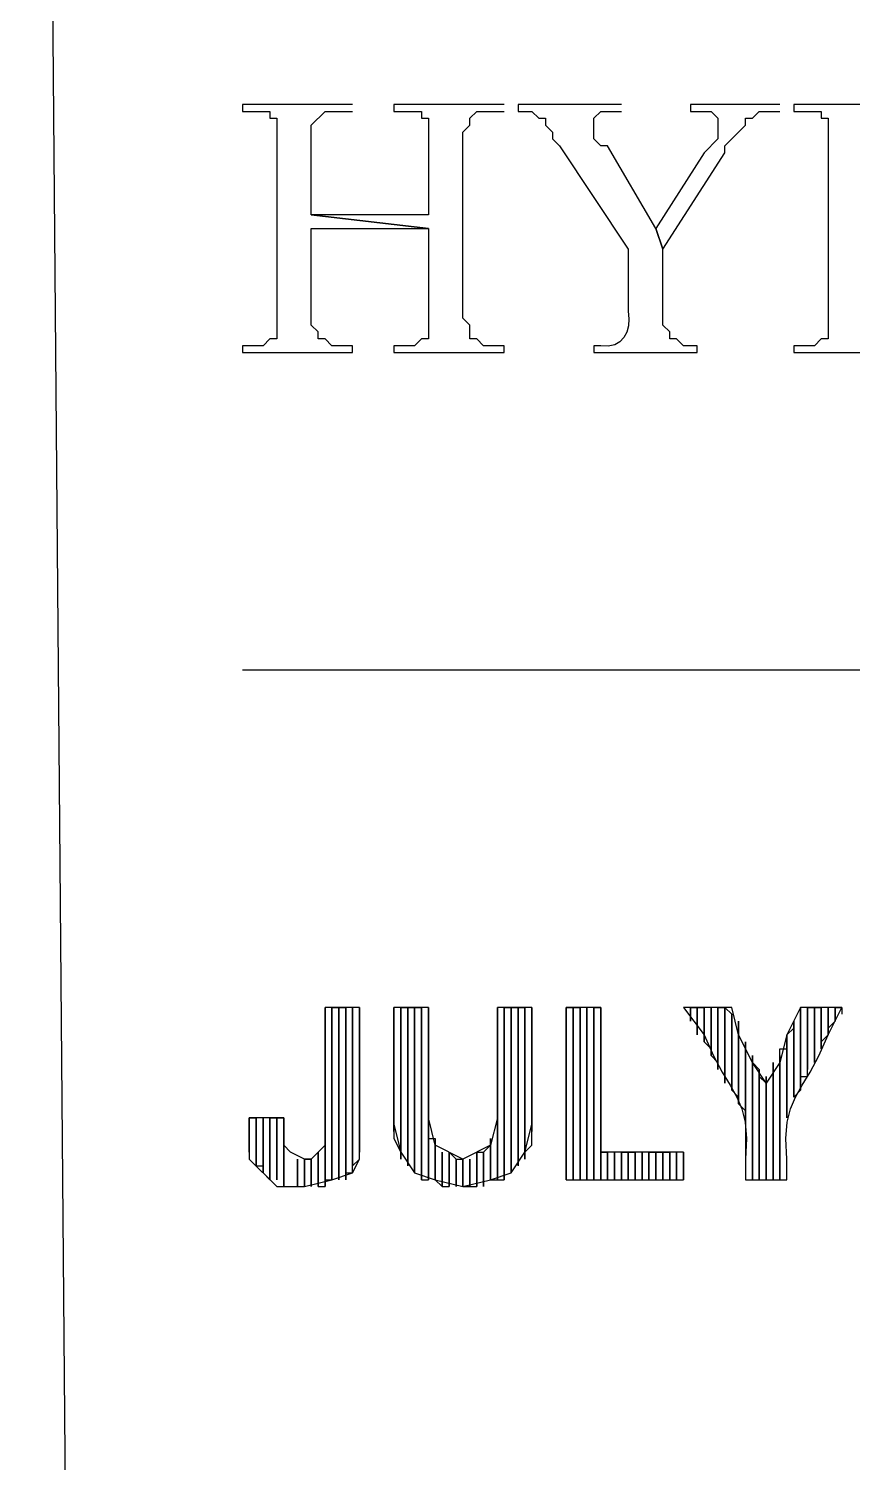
# Model space of a CAD drawing. Header units: metres. Extents: x 45 to 1207, y 17 to 774.
# Drawn here: x 935.04 to 963.72, y 66.96 to 116.88 of the extents above; entities that cross this region are included whole.
import ezdxf

# ---------------------------------------------------------------- set-up
doc = ezdxf.new("R2010")
doc.units = ezdxf.units.M

msp = doc.modelspace()

# ---------------------------------------------------------------- linework, layer by layer
for p, q in [((935.04, 216.72), (936.72, 17.76)), ((935.04, 216.72), (936.72, 17.76)), ((946.32, 114.24), (942.48, 114.24)), ((942.48, 114.24), (942.48, 114)), ((942.48, 114), (943.44, 114)), ((943.44, 114), (943.44, 113.76)), ((944.88, 113.52), (945.36, 114)), ((945.36, 114), (946.32, 114)), ((951.6, 114.24), (947.76, 114.24)), ((947.76, 114.24), (947.76, 114)), ((947.76, 114), (948.72, 114)), ((948.72, 114), (948.72, 113.76)), ((950.4, 113.76), (950.64, 114)), ((950.64, 114), (951.6, 114)), ((955.68, 114.24), (952.08, 114.24)), ((952.08, 114.24), (952.08, 114)), ((952.08, 114), (952.56, 114)), ((952.56, 114), (952.8, 113.76)), ((954.72, 113.76), (954.96, 114)), ((954.96, 114), (955.68, 114)), ((961.2, 114.24), (958.08, 114.24)), ((958.08, 114.24), (958.08, 114)), ((958.08, 114), (958.8, 114)), ((958.8, 114), (959.04, 113.76)), ((960.24, 113.76), (960.48, 114)), ((960.48, 114), (961.2, 114)), ((965.28, 114.24), (961.68, 114.24)), ((961.68, 114.24), (961.68, 114)), ((961.68, 114), (962.64, 114)), ((962.64, 114), (962.64, 113.76)), ((943.44, 113.76), (943.68, 113.76)), ((943.68, 113.76), (943.68, 113.52)), ((944.88, 110.4), (944.88, 113.52)), ((948.72, 113.76), (948.96, 113.76)), ((948.96, 113.76), (948.96, 110.4)), ((950.16, 113.28), (950.4, 113.52)), ((950.4, 113.52), (950.4, 113.76)), ((952.8, 113.76), (953.04, 113.76)), ((953.04, 113.76), (953.04, 113.52)), ((953.04, 113.52), (953.28, 113.28)), ((954.72, 113.04), (954.72, 113.76)), ((959.04, 113.76), (959.04, 113.04)), ((959.28, 112.8), (960, 113.52)), ((960, 113.52), (960, 113.76)), ((960, 113.76), (960.24, 113.76)), ((962.64, 113.76), (962.88, 113.76)), ((962.88, 113.76), (962.88, 113.52)), ((950.16, 106.8), (950.16, 113.28)), ((953.28, 113.28), (953.28, 113.04)), ((953.28, 113.04), (953.52, 112.8)), ((954.96, 112.8), (954.72, 113.04)), ((959.04, 113.04), (958.56, 112.56)), ((953.52, 112.8), (955.92, 109.2)), ((955.2, 112.8), (954.96, 112.8)), ((956.88, 109.92), (955.2, 112.8)), ((958.56, 112.56), (956.88, 109.92)), ((957.12, 109.2), (959.28, 112.56)), ((959.28, 112.56), (959.28, 112.8)), ((948.96, 109.92), (944.88, 110.4)), ((948.96, 110.4), (944.88, 110.4)), ((944.88, 110.4), (948.96, 109.92)), ((944.88, 106.56), (944.88, 109.92)), ((944.88, 109.92), (948.96, 109.92)), ((948.96, 109.92), (948.96, 106.08)), ((956.88, 109.92), (957.12, 109.2)), ((957.12, 109.2), (956.88, 109.92)), ((955.92, 109.2), (955.92, 107.04)), ((957.12, 106.56), (957.12, 109.2)), ((945.12, 106.32), (944.88, 106.56)), ((950.4, 106.56), (950.16, 106.8)), ((950.4, 106.08), (950.4, 106.56)), ((957.36, 106.32), (957.12, 106.56)), ((943.2, 105.84), (942.48, 105.84)), ((942.48, 105.84), (942.48, 105.6)), ((943.44, 106.08), (943.2, 105.84)), ((943.68, 106.08), (943.44, 106.08)), ((943.68, 106.32), (943.68, 106.08)), ((945.12, 106.08), (945.12, 106.32)), ((945.36, 106.08), (945.12, 106.08)), ((945.6, 105.84), (945.36, 106.08)), ((946.32, 105.84), (945.6, 105.84)), ((946.32, 105.6), (946.32, 105.84)), ((948.48, 105.84), (947.76, 105.84)), ((947.76, 105.84), (947.76, 105.6)), ((948.72, 106.08), (948.48, 105.84)), ((948.96, 106.08), (948.72, 106.08)), ((950.64, 106.08), (950.4, 106.08)), ((950.88, 105.84), (950.64, 106.08)), ((951.6, 105.84), (950.88, 105.84)), ((951.6, 105.6), (951.6, 105.84)), ((954.96, 105.84), (954.72, 105.84)), ((954.72, 105.84), (954.72, 105.6)), ((957.36, 106.08), (957.36, 106.32)), ((957.6, 106.08), (957.36, 106.08)), ((957.84, 105.84), (957.6, 106.08)), ((958.32, 105.84), (957.84, 105.84)), ((958.32, 105.6), (958.32, 105.84)), ((962.4, 105.84), (961.68, 105.84)), ((961.68, 105.84), (961.68, 105.6)), ((962.64, 106.08), (962.4, 105.84)), ((962.88, 106.08), (962.64, 106.08)), ((962.88, 106.32), (962.88, 106.08)), ((942.48, 105.6), (946.32, 105.6)), ((947.76, 105.6), (951.6, 105.6)), ((954.72, 105.6), (958.32, 105.6)), ((961.68, 105.6), (966.72, 105.6)), ((942.48, 94.56), (1198.56, 94.56)), ((945.36, 76.56), (945.36, 82.8)), ((945.36, 82.8), (945.36, 76.8)), ((946.56, 82.8), (945.36, 82.8)), ((945.36, 82.8), (945.36, 78)), ((945.6, 76.8), (945.6, 82.8)), ((945.6, 82.8), (945.6, 76.8)), ((945.6, 76.8), (945.6, 82.8)), ((945.6, 82.8), (945.84, 82.8)), ((945.84, 82.8), (945.84, 76.8)), ((945.84, 76.8), (945.84, 82.8)), ((945.84, 82.8), (945.84, 76.8)), ((945.84, 76.8), (945.84, 82.8)), ((945.84, 82.8), (946.08, 82.8)), ((946.08, 82.8), (946.08, 76.8)), ((946.08, 76.8), (946.08, 82.8)), ((946.08, 82.8), (946.08, 77.04)), ((946.32, 77.04), (946.32, 82.8)), ((946.32, 82.8), (946.32, 77.28)), ((946.32, 77.28), (946.32, 82.8)), ((946.32, 82.8), (946.32, 77.28)), ((946.56, 77.52), (946.56, 82.8)), ((946.56, 82.8), (946.56, 77.76)), ((946.56, 77.52), (946.56, 82.8)), ((947.76, 78.48), (947.76, 82.8)), ((947.76, 82.8), (947.76, 78.24)), ((947.76, 82.8), (947.76, 78.72)), ((948.96, 82.8), (947.76, 82.8)), ((948, 77.76), (948, 82.8)), ((948, 82.8), (948, 77.52)), ((948, 77.52), (948, 82.8)), ((948, 82.8), (948.24, 82.8)), ((948.24, 82.8), (948.24, 77.28)), ((948.24, 77.28), (948.24, 82.8)), ((948.24, 82.8), (948.24, 77.28)), ((948.24, 77.28), (948.24, 82.8)), ((948.24, 82.8), (948.48, 82.8)), ((948.48, 82.8), (948.48, 77.04)), ((948.48, 77.04), (948.48, 82.8)), ((948.48, 82.8), (948.48, 77.04)), ((948.48, 77.04), (948.48, 82.8)), ((948.48, 82.8), (948.72, 82.8)), ((948.72, 82.8), (948.72, 76.8)), ((948.72, 76.8), (948.72, 82.8)), ((948.72, 82.8), (948.72, 76.8)), ((948.96, 76.8), (948.96, 82.8)), ((948.96, 82.8), (948.96, 76.8)), ((948.96, 78.96), (948.96, 82.8)), ((951.36, 76.8), (951.36, 82.8)), ((951.36, 82.8), (951.36, 76.8)), ((952.56, 82.8), (951.36, 82.8)), ((951.36, 82.8), (951.36, 78.96)), ((951.6, 76.8), (951.6, 82.8)), ((951.6, 82.8), (951.6, 76.8)), ((951.6, 76.8), (951.6, 82.8)), ((951.6, 82.8), (951.84, 82.8)), ((951.84, 82.8), (951.84, 77.04)), ((951.84, 77.04), (951.84, 82.8)), ((951.84, 82.8), (951.84, 77.04)), ((951.84, 77.04), (951.84, 82.8)), ((951.84, 82.8), (952.08, 82.8)), ((952.08, 82.8), (952.08, 77.28)), ((952.08, 77.28), (952.08, 82.8)), ((952.08, 82.8), (952.08, 77.28)), ((952.08, 77.28), (952.08, 82.8)), ((952.08, 82.8), (952.32, 82.8)), ((952.32, 82.8), (952.32, 77.52)), ((952.32, 77.52), (952.32, 82.8)), ((952.32, 82.8), (952.32, 77.76)), ((952.56, 78), (952.56, 82.8)), ((952.56, 82.8), (952.56, 78.48)), ((952.56, 78.72), (952.56, 82.8)), ((953.76, 76.8), (953.76, 82.8)), ((953.76, 82.8), (954, 82.8)), ((954.96, 82.8), (953.76, 82.8)), ((953.76, 82.8), (953.76, 76.8)), ((954, 82.8), (954, 76.8)), ((954, 76.8), (954, 82.8)), ((954, 82.8), (954, 76.8)), ((954, 76.8), (954, 82.8)), ((954, 82.8), (954.24, 82.8)), ((954.24, 82.8), (954.24, 76.8)), ((954.24, 76.8), (954.24, 82.8)), ((954.24, 82.8), (954.24, 76.8)), ((954.48, 76.8), (954.48, 82.8)), ((954.48, 82.8), (954.48, 76.8)), ((954.48, 76.8), (954.48, 82.8)), ((954.48, 82.8), (954.48, 76.8)), ((954.72, 76.8), (954.72, 82.8)), ((954.72, 82.8), (954.72, 76.8)), ((954.72, 76.8), (954.72, 82.8)), ((954.72, 82.8), (954.96, 82.8)), ((954.96, 82.8), (954.96, 76.8)), ((954.96, 76.8), (954.96, 82.8)), ((954.96, 82.8), (954.96, 76.8)), ((954.96, 77.76), (954.96, 82.8)), ((959.52, 82.8), (957.84, 82.8)), ((957.84, 82.8), (958.56, 81.84)), ((958.08, 82.56), (958.08, 82.8)), ((958.08, 82.8), (958.08, 82.32)), ((958.08, 82.32), (958.08, 82.8)), ((958.08, 82.8), (958.32, 82.8)), ((958.32, 82.8), (958.32, 82.08)), ((958.32, 82.08), (958.32, 82.8)), ((958.32, 82.8), (958.32, 81.84)), ((958.32, 81.84), (958.32, 82.8)), ((958.32, 82.8), (958.56, 82.8)), ((958.56, 82.8), (958.56, 81.6)), ((958.56, 81.6), (958.56, 82.8)), ((958.56, 82.8), (958.56, 81.6)), ((958.8, 81.36), (958.8, 82.8)), ((958.8, 82.8), (958.8, 81.12)), ((958.8, 81.12), (958.8, 82.8)), ((958.8, 82.8), (958.8, 81.12)), ((959.04, 80.88), (959.04, 82.8)), ((959.04, 82.8), (959.04, 80.64)), ((959.04, 80.64), (959.04, 82.8)), ((959.04, 82.8), (959.28, 82.8)), ((959.28, 82.8), (959.28, 80.4)), ((959.28, 80.4), (959.28, 82.8)), ((959.28, 82.8), (959.28, 80.16)), ((959.28, 80.16), (959.28, 82.8)), ((959.28, 82.8), (959.52, 82.56)), ((959.76, 81.84), (959.52, 82.8)), ((959.52, 82.56), (959.52, 79.92)), ((959.52, 79.92), (959.52, 82.56)), ((959.52, 82.56), (959.52, 79.92)), ((961.92, 82.8), (961.44, 81.84)), ((961.92, 79.92), (961.92, 82.8)), ((961.92, 82.8), (961.92, 79.92)), ((961.92, 79.92), (961.92, 82.8)), ((961.92, 82.8), (961.92, 80.4)), ((963.36, 82.8), (961.92, 82.8)), ((962.16, 80.4), (962.16, 82.8)), ((962.16, 82.8), (962.16, 80.64)), ((962.16, 80.64), (962.16, 82.8)), ((962.16, 82.8), (962.4, 82.8)), ((962.4, 82.8), (962.4, 80.88)), ((962.4, 80.88), (962.4, 82.8)), ((962.4, 82.8), (962.4, 81.12)), ((962.4, 81.12), (962.4, 82.8)), ((962.4, 82.8), (962.64, 82.8)), ((962.64, 82.8), (962.64, 81.36)), ((962.64, 81.36), (962.64, 82.8)), ((962.64, 82.8), (962.64, 81.6)), ((962.88, 81.84), (962.88, 82.8)), ((962.88, 82.8), (962.88, 81.84)), ((962.88, 81.84), (962.88, 82.8)), ((962.88, 82.8), (962.88, 82.08)), ((962.88, 81.84), (963.36, 82.8)), ((963.12, 82.32), (963.12, 82.8)), ((963.12, 82.8), (963.12, 82.32)), ((963.12, 82.32), (963.12, 82.8)), ((963.12, 82.8), (963.36, 82.8)), ((963.36, 82.8), (963.36, 82.56)), ((959.76, 79.68), (959.76, 82.32)), ((959.76, 82.32), (959.76, 79.44)), ((961.44, 81.84), (961.68, 82.08)), ((961.68, 79.68), (961.68, 82.32)), ((961.68, 82.32), (961.68, 79.68)), ((961.68, 82.08), (961.68, 79.68)), ((962.88, 82.08), (963.12, 82.32)), ((958.56, 81.6), (958.8, 81.36)), ((959.76, 79.44), (959.76, 81.84)), ((959.76, 81.84), (959.76, 79.44)), ((960.24, 80.88), (959.76, 81.84)), ((960, 79.2), (960, 81.6)), ((960, 81.6), (960, 78.96)), ((961.44, 81.84), (961.2, 80.88)), ((961.44, 78.96), (961.44, 81.84)), ((961.44, 81.84), (961.44, 79.2)), ((961.44, 79.2), (961.44, 81.84)), ((962.64, 81.6), (962.88, 81.84)), ((958.8, 81.12), (959.04, 80.88)), ((960, 78.96), (960, 81.36)), ((960, 81.36), (960, 76.8)), ((960.24, 76.8), (960.24, 81.12)), ((960.24, 81.12), (960.24, 76.8)), ((960.24, 76.8), (960.24, 80.88)), ((960.24, 80.88), (960.48, 80.64)), ((960.72, 80.16), (960.24, 80.88)), ((961.2, 80.88), (960.72, 80.16)), ((960.96, 76.8), (960.96, 80.88)), ((960.96, 80.88), (960.96, 76.8)), ((961.2, 76.8), (961.2, 81.36)), ((961.2, 81.36), (961.44, 81.36)), ((961.2, 76.8), (961.2, 81.12)), ((961.2, 81.12), (961.2, 76.8)), ((961.44, 81.36), (961.44, 78.96)), ((960.48, 80.64), (960.48, 76.8)), ((960.48, 76.8), (960.48, 80.64)), ((960.48, 80.64), (960.48, 76.8)), ((960.48, 76.8), (960.48, 80.4)), ((960.48, 80.4), (960.72, 80.16)), ((960.72, 76.8), (960.72, 80.4)), ((960.72, 80.4), (960.72, 76.8)), ((960.96, 76.8), (960.96, 80.64)), ((960.96, 80.64), (960.96, 76.8)), ((961.92, 80.4), (962.16, 80.4)), ((959.52, 79.92), (959.76, 79.68)), ((960.72, 80.16), (960.72, 76.8)), ((961.68, 79.68), (961.92, 79.92)), ((959.76, 79.44), (960, 79.2)), ((942.72, 77.76), (942.72, 78.96)), ((942.72, 78.96), (942.96, 78.96)), ((942.72, 78.96), (942.72, 77.52)), ((943.92, 78.96), (942.72, 78.96)), ((942.96, 78.96), (942.96, 77.28)), ((942.96, 77.28), (942.96, 78.96)), ((942.96, 78.96), (942.96, 77.28)), ((943.2, 77.28), (943.2, 78.96)), ((943.2, 78.96), (943.2, 77.04)), ((943.2, 77.04), (943.2, 78.96)), ((943.2, 78.96), (943.2, 77.04)), ((943.44, 76.8), (943.44, 78.96)), ((943.44, 78.96), (943.44, 76.8)), ((943.44, 76.8), (943.44, 78.96)), ((943.44, 78.96), (943.68, 78.96)), ((943.68, 78.96), (943.68, 76.8)), ((943.68, 76.8), (943.68, 78.96)), ((943.68, 78.96), (943.68, 76.8)), ((943.68, 76.8), (943.68, 78.96)), ((943.68, 78.96), (943.92, 78.96)), ((943.92, 78.96), (943.92, 76.56)), ((943.92, 76.56), (943.92, 78.96)), ((943.92, 78.24), (943.92, 78.96)), ((948.96, 76.8), (948.96, 78.96)), ((949.2, 78), (948.96, 78.96)), ((951.36, 78.96), (951.12, 78)), ((947.76, 78.72), (948, 77.76)), ((951.36, 78.72), (951.36, 76.8)), ((952.32, 77.76), (952.56, 78.72)), ((943.92, 78.24), (943.92, 78)), ((943.92, 76.56), (943.92, 78)), ((943.92, 78), (944.16, 77.76)), ((945.36, 78), (944.88, 77.52)), ((945.36, 76.56), (945.36, 78)), ((945.36, 78), (945.36, 76.56)), ((947.76, 78.24), (948, 77.76)), ((948.96, 76.8), (948.96, 78.24)), ((948.96, 78.24), (949.2, 78.24)), ((949.2, 78.24), (949.2, 76.8)), ((949.2, 76.8), (949.2, 78)), ((949.2, 78), (949.2, 76.8)), ((950.16, 77.52), (949.2, 78)), ((951.12, 78), (950.16, 77.52)), ((950.88, 77.76), (951.12, 78)), ((951.12, 76.8), (951.12, 78.24)), ((951.12, 78.24), (951.12, 76.8)), ((951.12, 78), (951.12, 76.8)), ((951.36, 76.8), (951.36, 78.24)), ((952.32, 77.76), (952.56, 78)), ((942.72, 77.52), (943.68, 76.56)), ((944.64, 77.52), (944.16, 77.76)), ((944.4, 76.56), (944.4, 77.52)), ((944.4, 77.52), (944.4, 76.56)), ((944.4, 76.56), (944.4, 77.52)), ((944.4, 77.52), (944.4, 76.56)), ((944.64, 76.56), (944.64, 77.52)), ((944.64, 77.52), (944.64, 76.56)), ((944.64, 76.56), (944.64, 77.52)), ((944.64, 77.52), (944.88, 77.52)), ((944.88, 77.52), (944.64, 77.52)), ((944.88, 77.52), (945.12, 77.76)), ((944.88, 77.52), (944.88, 76.56)), ((944.88, 76.56), (944.88, 77.52)), ((944.88, 77.52), (944.88, 76.56)), ((944.88, 76.56), (944.88, 77.52)), ((945.12, 77.76), (945.12, 76.56)), ((945.12, 76.56), (945.12, 77.76)), ((945.12, 77.76), (945.12, 76.56)), ((946.32, 77.28), (946.56, 77.52)), ((946.32, 77.04), (946.56, 77.52)), ((948, 77.76), (948.48, 77.04)), ((949.44, 76.56), (949.44, 77.76)), ((949.44, 77.76), (949.44, 76.56)), ((949.44, 76.56), (949.44, 77.76)), ((949.44, 77.76), (949.44, 76.56)), ((949.68, 76.56), (949.68, 77.76)), ((949.68, 77.76), (949.68, 76.56)), ((949.68, 76.56), (949.68, 77.76)), ((949.68, 77.76), (949.92, 77.52)), ((949.92, 77.52), (949.92, 76.56)), ((949.92, 76.56), (949.92, 77.52)), ((949.92, 77.52), (949.92, 76.56)), ((949.92, 76.56), (949.92, 77.52)), ((949.92, 77.52), (950.16, 77.52)), ((950.16, 77.52), (950.16, 76.56)), ((950.16, 76.56), (950.16, 77.52)), ((950.16, 77.52), (950.16, 76.56)), ((950.4, 76.56), (950.4, 77.52)), ((950.4, 77.52), (950.4, 76.56)), ((950.4, 76.56), (950.4, 77.52)), ((950.4, 77.52), (950.4, 76.56)), ((950.64, 76.56), (950.64, 77.76)), ((950.64, 77.76), (950.64, 76.56)), ((950.64, 76.56), (950.64, 77.76)), ((950.64, 77.76), (950.88, 77.76)), ((950.88, 77.76), (950.88, 76.56)), ((950.88, 76.56), (950.88, 77.76)), ((950.88, 77.76), (950.88, 76.56)), ((950.88, 76.56), (950.88, 77.76)), ((951.84, 77.04), (952.32, 77.76)), ((954.96, 76.8), (954.96, 77.76)), ((954.96, 77.76), (955.2, 77.76)), ((957.84, 77.76), (954.96, 77.76)), ((955.2, 77.76), (955.2, 76.8)), ((955.2, 76.8), (955.2, 77.76)), ((955.2, 77.76), (955.2, 76.8)), ((955.44, 76.8), (955.44, 77.76)), ((955.44, 77.76), (955.44, 76.8)), ((955.44, 76.8), (955.44, 77.76)), ((955.44, 77.76), (955.44, 76.8)), ((955.68, 76.8), (955.68, 77.76)), ((955.68, 77.76), (955.68, 76.8)), ((955.68, 76.8), (955.68, 77.76)), ((955.68, 77.76), (955.92, 77.76)), ((955.92, 77.76), (955.92, 76.8)), ((955.92, 76.8), (955.92, 77.76)), ((955.92, 77.76), (955.92, 76.8)), ((955.92, 76.8), (955.92, 77.76)), ((955.92, 77.76), (956.16, 77.76)), ((956.16, 77.76), (956.16, 76.8)), ((956.16, 76.8), (956.16, 77.76)), ((956.16, 77.76), (956.16, 76.8)), ((956.4, 76.8), (956.4, 77.76)), ((956.4, 77.76), (956.4, 76.8)), ((956.4, 76.8), (956.4, 77.76)), ((956.4, 77.76), (956.4, 76.8)), ((956.64, 76.8), (956.64, 77.76)), ((956.64, 77.76), (956.64, 76.8)), ((956.64, 76.8), (956.64, 77.76)), ((956.64, 77.76), (956.88, 77.76)), ((956.88, 77.76), (956.88, 76.8)), ((956.88, 76.8), (956.88, 77.76)), ((956.88, 77.76), (956.88, 76.8)), ((956.88, 76.8), (956.88, 77.76)), ((956.88, 77.76), (957.12, 77.76)), ((957.12, 77.76), (957.12, 76.8)), ((957.12, 76.8), (957.12, 77.76)), ((957.12, 77.76), (957.12, 76.8)), ((957.12, 76.8), (957.12, 77.76)), ((957.12, 77.76), (957.36, 77.76)), ((957.36, 77.76), (957.36, 76.8)), ((957.36, 76.8), (957.36, 77.76)), ((957.36, 77.76), (957.36, 76.8)), ((957.6, 76.8), (957.6, 77.76)), ((957.6, 77.76), (957.6, 76.8)), ((957.6, 76.8), (957.6, 77.76)), ((957.6, 77.76), (957.6, 76.8)), ((957.84, 76.8), (957.84, 77.76)), ((957.84, 77.76), (957.84, 76.8)), ((957.84, 76.8), (957.84, 77.76)), ((957.84, 76.8), (957.84, 77.76)), ((960, 77.52), (960, 76.8)), ((961.44, 76.8), (961.44, 77.52)), ((942.96, 77.28), (943.2, 77.28)), ((943.2, 77.04), (943.44, 76.8)), ((945.6, 76.8), (946.32, 77.04)), ((946.08, 77.04), (946.32, 77.04)), ((948.48, 77.04), (949.2, 76.8)), ((951.12, 76.8), (951.84, 77.04)), ((943.68, 76.56), (944.64, 76.56)), ((944.16, 76.56), (944.4, 76.56)), ((944.4, 76.56), (944.64, 76.56)), ((944.64, 76.56), (945.6, 76.8)), ((945.12, 76.56), (945.36, 76.56)), ((945.36, 76.8), (945.6, 76.8)), ((948.72, 76.8), (948.96, 76.8)), ((949.2, 76.8), (949.44, 76.56)), ((949.2, 76.8), (950.16, 76.56)), ((949.44, 76.56), (949.68, 76.56)), ((950.16, 76.56), (951.12, 76.8)), ((950.16, 76.56), (950.4, 76.56)), ((950.4, 76.56), (950.64, 76.56)), ((951.12, 76.8), (951.36, 76.8)), ((951.36, 76.8), (951.6, 76.8)), ((953.76, 76.8), (957.84, 76.8)), ((954.24, 76.8), (954.48, 76.8)), ((954.48, 76.8), (954.72, 76.8)), ((955.2, 76.8), (955.44, 76.8)), ((955.44, 76.8), (955.68, 76.8)), ((956.16, 76.8), (956.4, 76.8)), ((956.4, 76.8), (956.64, 76.8)), ((957.36, 76.8), (957.6, 76.8)), ((957.6, 76.8), (957.84, 76.8)), ((960, 76.8), (960.24, 76.8)), ((960, 76.8), (961.44, 76.8)), ((960.72, 76.8), (960.96, 76.8)), ((960.96, 76.8), (961.2, 76.8))]:
    msp.add_line(p, q)
for points in [[(943.68, 113.52), (943.68, 112.62), (943.68, 111.72), (943.68, 110.82), (943.68, 109.92), (943.68, 109.02), (943.68, 108.12), (943.68, 107.22), (943.68, 106.32)], [(962.88, 113.52), (962.88, 112.62), (962.88, 111.72), (962.88, 110.82), (962.88, 109.92), (962.88, 109.02), (962.88, 108.12), (962.88, 107.22), (962.88, 106.32)], [(955.92, 107.04), (955.943, 106.775), (955.926, 106.529), (955.868, 106.309), (955.768, 106.122), (955.628, 105.975), (955.447, 105.875), (955.224, 105.828), (954.96, 105.84)], [(958.56, 81.84), (958.888, 81.117), (959.192, 80.551), (959.464, 80.088), (959.693, 79.678), (959.87, 79.268), (959.987, 78.806), (960.033, 78.241), (960, 77.52)], [(961.44, 77.52), (961.407, 78.241), (961.453, 78.806), (961.57, 79.268), (961.747, 79.678), (961.976, 80.088), (962.248, 80.551), (962.552, 81.117), (962.88, 81.84)]]:
    msp.add_lwpolyline(points)

doc.saveas('drawing.dxf')
